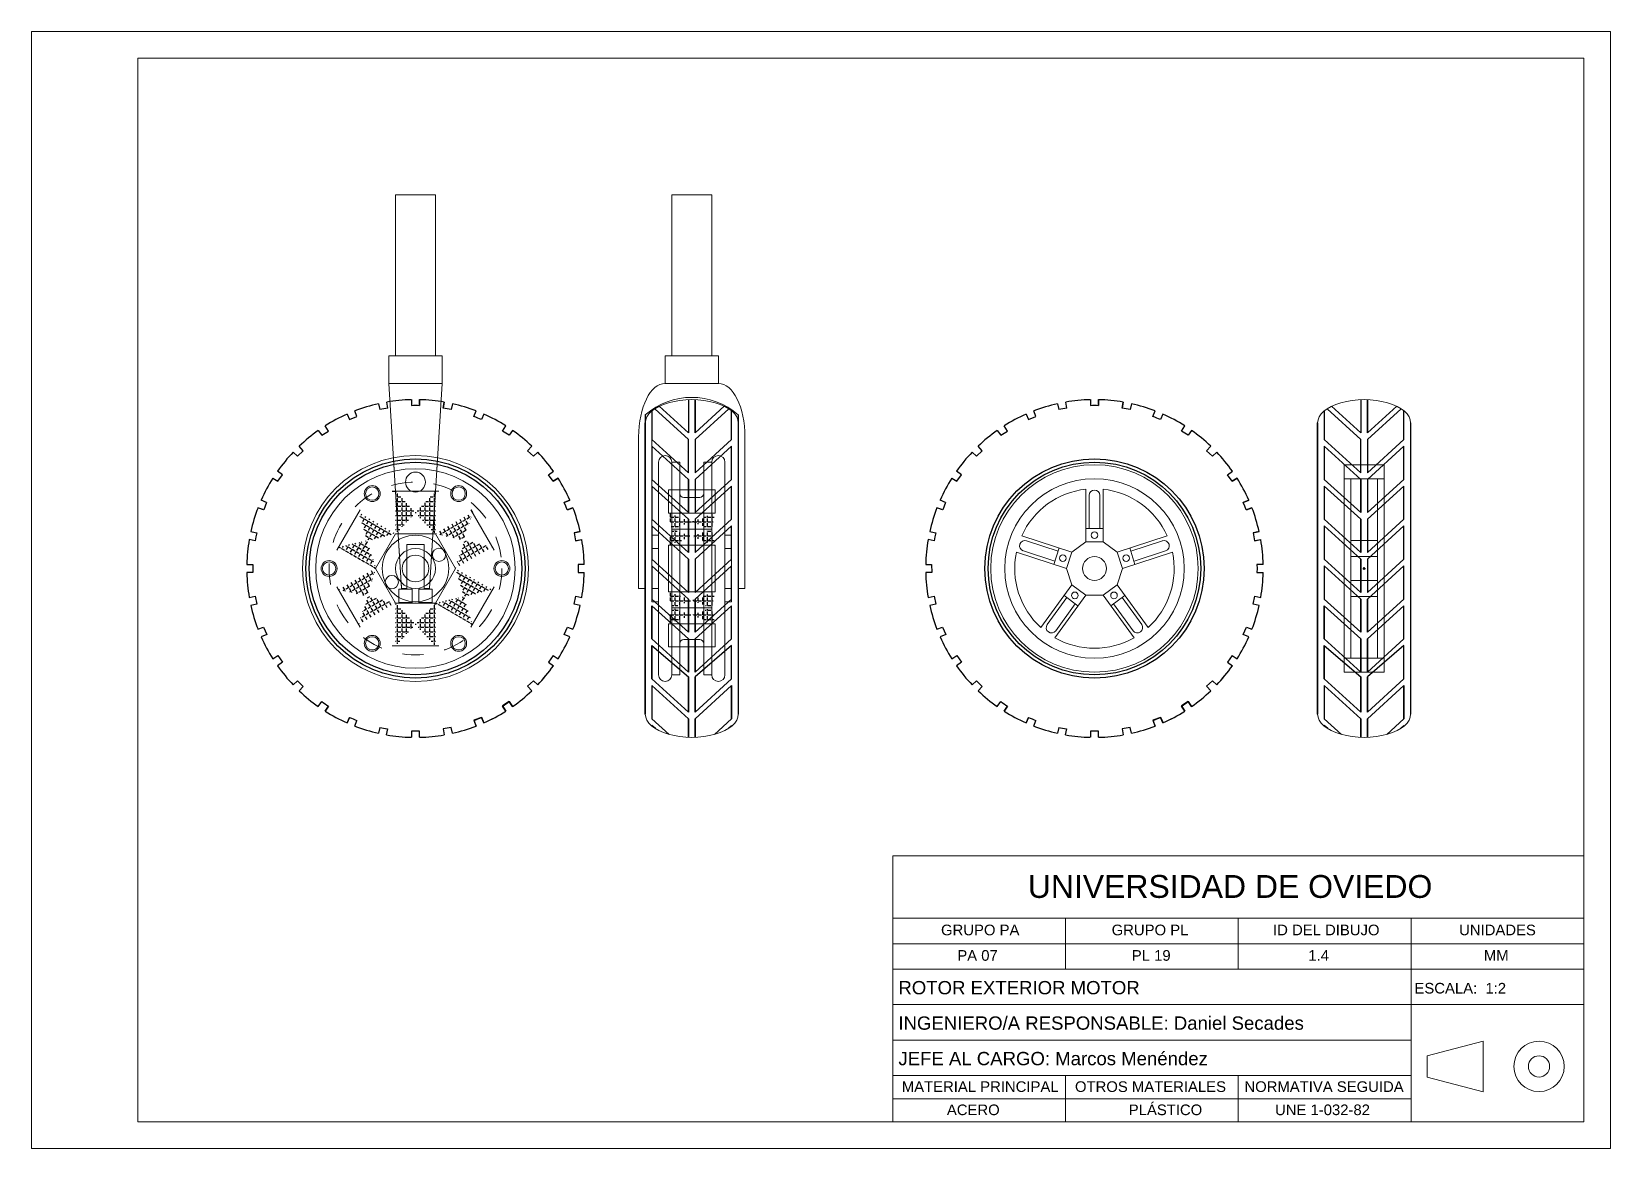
# Paper-space layout 'Presentación1' of a CAD drawing. Header units: millimetres. Extents: x -20 to 277, y -8 to 202.
# The model-space entities are those that its viewports show. They can reach past a viewport. Long polylines and large blocks are cut down to what shows.
import ezdxf

# ---------------------------------------------------------------- set-up
doc = ezdxf.new("R2010")
doc.units = ezdxf.units.MM
doc.header["$PDMODE"] = 34
doc.header["$PDSIZE"] = 1
doc.linetypes.add('JIS_02_1.0', pattern=[2, 1, -1])
doc.layers.add('01_Contornos', color=7, linetype='Continuous', lineweight=20)
doc.layers.add('04_Cotas', color=3, linetype='Continuous', lineweight=18)
doc.layers.add('auxiliar', color=254, linetype='Continuous')
doc.layers.get('04_Cotas').off()
doc.styles.get("Standard").update_dxf_attribs({"font": 'arial.ttf'})
pattern_1 = [(0, (476.4316, 575.0365), (0, 3.4925), [2.54, -0.9525]), (90, (476.4316, 575.0365), (-3.4925, 2e-16), [2.54, -0.9525])]

# ---------------------------------------------------------------- blocks, each defined once
blk = doc.blocks.new('UNE A4')
for p, q in [((-297, 210), (-297, 0)), ((0, 210), (-297, 210)), ((0, 0), (0, 210)), ((-277, 205), (-277, 5)), ((-5, 205), (-277, 205)), ((-5, 5), (-5, 205)), ((-135, 55), (-5, 55)), ((-135, 43.27), (-135, 55)), ((-5, 43.27), (-135, 43.27)), ((-135, 43.27), (-135, 5)), ((-102.5, 43.27), (-102.5, 33.7)), ((-70, 43.27), (-70, 33.7)), ((-37.5, 43.27), (-37.5, 33.7)), ((-135, 38.49), (-5, 38.49)), ((-5, 33.7), (-135, 33.7)), ((-37.5, 33.7), (-37.5, 25)), ((-135, 27.04), (-37.5, 27.04)), ((-37.5, 27.04), (-5, 27.04)), ((-37.5, 25), (-37.5, 5)), ((-135, 20.37), (-37.5, 20.37)), ((-34.45, 17.42), (-23.94, 20.16)), ((-23.94, 10.67), (-23.94, 20.16)), ((-34.45, 13.41), (-34.45, 17.42)), ((-135, 13.7), (-37.5, 13.7)), ((-102.5, 5), (-102.5, 13.7)), ((-70, 13.7), (-70, 5)), ((-34.45, 13.41), (-23.94, 10.67)), ((-135, 9.35), (-37.5, 9.35)), ((-277, 5), (-5, 5)), ((-297, 0), (0, 0))]:
    blk.add_line(p, q)
for radius in [4.74, 2]:
    blk.add_circle((-13.43, 15.42), radius)
for s, height, p in [('UNIVERSIDAD DE OVIEDO', 4.3, (-109.59, 47.11)), ('ESCALA:  1:2', 2, (-36.86, 29.13))]:
    blk.add_text(s, height=height).set_placement(p)
at = {"attachment_point": 1}
for s, insert, char_height, width in [('GRUPO PA', (-125.92, 42.08), 2, 17.7255), ('GRUPO PL', (-93.82, 42.08), 2, 17.7255), ('ID DEL DIBUJO', (-63.46, 42.08), 2, 20.514), ('UNIDADES', (-28.46, 42.08), 2, 17.7255), ('PA 07', (-122.86, 37.29), 2, 17.7255), ('PL 19', (-90.03, 37.29), 2, 17.7255), ('1.4', (-56.83, 37.29), 2, 17.7255), ('MM', (-23.8, 37.29), 2, 17.7255), ('JEFE AL CARGO: Marcos Menéndez', (-133.94, 18.15), 2.5, 58.2066), ('MATERIAL PRINCIPAL', (-133.3, 12.62), 2, 34.6934), ('OTROS MATERIALES', (-100.72, 12.62), 2, 29.8704), ('NORMATIVA SEGUIDA', (-68.85, 12.62), 2, 29.8704), ('ACERO', (-124.82, 8.26), 2, 17.7255), ('PLÁSTICO', (-90.6, 8.26), 2, 17.7255), ('UNE 1-032-82', (-63.09, 8.26), 2, 24.1221)]:
    blk.add_mtext(s, dxfattribs=dict(at, insert=insert, char_height=char_height, width=width))
at = {"char_height": 2.5, "attachment_point": 1}
for s, insert in [('ROTOR EXTERIOR MOTOR', (-133.94, 31.48)), ('INGENIERO/A RESPONSABLE: Daniel Secades', (-133.94, 24.82))]:
    blk.add_mtext(s, dxfattribs=dict(at, insert=insert))

msp = doc.modelspace()

# ---------------------------------------------------------------- hatches: boundary and pattern name
at = {"layer": 'auxiliar'}
h = msp.add_hatch(dxfattribs=at)
h.set_pattern_fill('ANGLE', color=256, scale=0.5)
h.set_pattern_definition([(0, (270.981, 436.655), (0, 3.4925), [2.54, -0.9525]), (90, (270.981, 436.655), (-3.4925, 2e-16), [2.54, -0.9525])])
edge = h.paths.add_edge_path()
edge.add_line((315, 723.8), (315, 691.7))
edge.add_line((345, 723.8), (345, 691.7))
h = msp.add_hatch(dxfattribs=at)
h.set_pattern_fill('ANGLE', color=256, scale=0.5, angle=240)
h.set_pattern_definition([(240, (198.1694, 478.6927), (3.024594, -1.74625), [2.54, -0.9525]), (330, (198.1694, 478.6927), (1.74625, 3.024594), [2.54, -0.9525])])
edge = h.paths.add_edge_path()
edge.add_line((287.2, 707.8), (315, 691.7))
edge.add_line((272.2, 681.8), (300, 665.7))
h = msp.add_hatch(dxfattribs=at)
h.set_pattern_fill('ANGLE', color=256, scale=0.5, angle=120)
h.set_pattern_definition([(120, (270.981, 436.655), (-3.024594, -1.74625), [2.54, -0.9525]), (210, (270.981, 436.655), (1.74625, -3.024594), [2.54, -0.9525])])
edge = h.paths.add_edge_path()
edge.add_line((372.8, 707.8), (345, 691.7))
edge.add_line((387.8, 681.8), (360, 665.7))
h = msp.add_hatch(dxfattribs=at)
h.set_pattern_fill('ANGLE', color=256, scale=0.5)
h.set_pattern_definition(pattern_1)
edge = h.paths.add_edge_path()
edge.add_line((520.4, 707.3), (522.9, 695.3))
edge.add_line((555.4, 707.3), (552.9, 695.3))
h = msp.add_hatch(dxfattribs=at)
h.set_pattern_fill('ANGLE', color=256, scale=0.5)
h.set_pattern_definition(pattern_1)
edge = h.paths.add_edge_path()
edge.add_line((522.9, 695.3), (520.4, 683.2))
edge.add_line((552.9, 695.3), (555.4, 683.2))
h = msp.add_hatch(dxfattribs=at)
h.set_pattern_fill('ANGLE', color=256, scale=0.5, angle=120)
h.set_pattern_definition([(120, (198.1694, 394.6172), (-3.024594, -1.74625), [2.54, -0.9525]), (210, (198.1694, 394.6172), (1.74625, -3.024594), [2.54, -0.9525])])
edge = h.paths.add_edge_path()
edge.add_line((300, 665.7), (272.2, 649.7))
edge.add_line((315, 639.7), (287.2, 623.7))
h = msp.add_hatch(dxfattribs=at)
h.set_pattern_fill('ANGLE', color=256, scale=0.5, angle=240)
h.set_pattern_definition([(240, (270.981, 436.655), (3.024594, -1.74625), [2.54, -0.9525]), (330, (270.981, 436.655), (1.74625, 3.024594), [2.54, -0.9525])])
edge = h.paths.add_edge_path()
edge.add_line((360, 665.7), (387.8, 649.7))
edge.add_line((345, 639.7), (372.8, 623.7))
h = msp.add_hatch(dxfattribs=at)
h.set_pattern_fill('ANGLE', color=256, scale=0.5)
h.set_pattern_definition(pattern_1)
edge = h.paths.add_edge_path()
edge.add_line((520.4, 648.2), (522.9, 636.2))
edge.add_line((555.4, 648.2), (552.9, 636.2))
h = msp.add_hatch(dxfattribs=at)
h.set_pattern_fill('ANGLE', color=256, scale=0.5)
h.set_pattern_definition([(0, (270.981, 352.5794), (0, 3.4925), [2.54, -0.9525]), (90, (270.981, 352.5794), (-3.4925, 2e-16), [2.54, -0.9525])])
edge = h.paths.add_edge_path()
edge.add_line((315, 639.7), (315, 607.6))
edge.add_line((345, 639.7), (345, 607.6))
h = msp.add_hatch(dxfattribs=at)
h.set_pattern_fill('ANGLE', color=256, scale=0.5)
h.set_pattern_definition(pattern_1)
edge = h.paths.add_edge_path()
edge.add_line((522.9, 636.2), (520.4, 624.2))
edge.add_line((552.9, 636.2), (555.4, 624.2))

# ---------------------------------------------------------------- linework, layer by layer
for p, q in [((286, 779.9), (284.3, 784.2)), ((302.2, 789.6), (303.2, 785.2)), ((309.1, 786.4), (308.4, 790.9)), ((326.9, 792.7), (327, 788.2)), ((333, 788.2), (333.1, 792.7)), ((333, 788.2), (333.1, 792.7)), ((333.1, 792.7), (333, 788.2)), ((350.9, 786.4), (351.7, 790.9)), ((351.7, 790.9), (350.9, 786.4)), ((350.9, 786.4), (351.7, 790.9)), ((357.8, 789.6), (356.8, 785.2)), ((374, 780), (375.6, 784.2)), ((507.9, 784.2), (507.9, 762.7)), ((507.9, 784.2), (507.9, 762.7)), ((535.4, 762.7), (510.1, 785.8)), ((535.4, 767.7), (513.4, 787.7)), ((535.4, 792.7), (535.4, 767.7)), ((540.4, 767.7), (540.4, 792.7)), ((540.4, 792.7), (540.4, 767.7)), ((540.4, 767.7), (562.4, 787.7)), ((565.8, 785.8), (540.4, 762.7)), ((567.9, 762.7), (567.9, 784.2)), ((796.9, 779.9), (795.2, 784.2)), ((813.1, 789.6), (814.1, 785.2)), ((820, 786.4), (819.3, 790.9)), ((837.8, 792.7), (837.9, 788.2)), ((843.9, 788.2), (844, 792.7)), ((843.9, 788.2), (844, 792.7)), ((844, 792.7), (843.9, 788.2)), ((861.8, 786.4), (862.6, 790.9)), ((862.6, 790.9), (861.8, 786.4)), ((861.8, 786.4), (862.6, 790.9)), ((868.7, 789.6), (867.7, 785.2)), ((884.9, 780), (886.5, 784.2)), ((1013.8, 784.2), (1013.8, 762.7)), ((1013.8, 784.2), (1013.8, 762.7)), ((1041.3, 762.7), (1016, 785.8)), ((1041.3, 767.7), (1019.3, 787.7)), ((1041.3, 792.7), (1041.3, 767.7)), ((1046.3, 767.7), (1046.3, 792.7)), ((1046.3, 792.7), (1046.3, 767.7)), ((1046.3, 767.7), (1068.3, 787.7)), ((1071.7, 785.8), (1046.3, 762.7)), ((1073.8, 762.7), (1073.8, 784.2)), ((264.5, 769.1), (262, 773)), ((278.5, 781.8), (280.3, 777.7)), ((280.3, 777.7), (286, 779.9)), ((381.5, 781.8), (379.6, 777.7)), ((395.4, 769.1), (397.9, 773)), ((502.9, 781.3), (502.9, 556.2)), ((502.9, 556.2), (502.9, 775.2)), ((572.9, 781.3), (572.9, 556.2)), ((775.4, 769.1), (773, 773)), ((789.4, 781.8), (791.3, 777.7)), ((791.3, 777.7), (796.9, 779.9)), ((892.4, 781.8), (890.5, 777.7)), ((906.4, 769.1), (908.8, 773)), ((1008.8, 556.2), (1008.8, 775.2)), ((1008.8, 775.2), (1008.8, 556.2)), ((1078.8, 775.2), (1078.8, 556.2)), ((256.9, 769.6), (259.5, 765.9)), ((259.5, 765.9), (264.5, 769.1)), ((400.5, 765.9), (395.4, 769.1)), ((403.1, 769.6), (400.5, 765.9)), ((507.9, 762.7), (535.4, 737.7)), ((535.4, 737.7), (535.4, 762.7)), ((540.4, 762.7), (540.4, 737.7)), ((540.4, 762.7), (540.4, 737.7)), ((540.4, 737.7), (567.9, 762.7)), ((767.8, 769.6), (770.4, 765.9)), ((770.4, 765.9), (775.4, 769.1)), ((911.4, 765.9), (906.4, 769.1)), ((914, 769.6), (911.4, 765.9)), ((1013.8, 762.7), (1041.3, 737.7)), ((1041.3, 737.7), (1041.3, 762.7)), ((1046.3, 762.7), (1046.3, 737.7)), ((1046.3, 762.7), (1046.3, 737.7)), ((1046.3, 737.7), (1073.8, 762.7)), ((238, 753.3), (241.3, 750.2)), ((241.3, 750.2), (245.6, 754.3)), ((245.6, 754.3), (242.4, 757.7)), ((414.4, 754.3), (417.6, 757.7)), ((418.7, 750.2), (414.4, 754.3)), ((422, 753.3), (418.7, 750.2)), ((507.9, 757.7), (507.9, 732.7)), ((535.4, 732.7), (507.9, 757.7)), ((507.9, 757.7), (507.9, 732.7)), ((567.9, 757.7), (540.4, 732.7)), ((567.9, 732.7), (567.9, 757.7)), ((748.9, 753.3), (752.2, 750.2)), ((752.2, 750.2), (756.5, 754.3)), ((756.5, 754.3), (753.3, 757.7)), ((925.3, 754.3), (928.5, 757.7)), ((929.6, 750.2), (925.3, 754.3)), ((932.9, 753.3), (929.6, 750.2)), ((1013.8, 757.7), (1013.8, 732.7)), ((1041.3, 732.7), (1013.8, 757.7)), ((1013.8, 757.7), (1013.8, 732.7)), ((1073.8, 757.7), (1046.3, 732.7)), ((1073.8, 732.7), (1073.8, 757.7)), ((230, 736.2), (226.2, 738.8)), ((430, 736.2), (433.8, 738.8)), ((740.9, 736.2), (737.1, 738.8)), ((940.9, 736.2), (944.7, 738.8)), ((222.7, 733.7), (226.5, 731.3)), ((226.5, 731.3), (230, 736.2)), ((433.5, 731.3), (430, 736.2)), ((433.5, 731.3), (437.3, 733.7)), ((437.3, 733.7), (433.5, 731.3)), ((507.9, 732.7), (535.4, 707.7)), ((507.9, 727.7), (507.9, 702.7)), ((535.4, 702.7), (507.9, 727.7)), ((507.9, 727.7), (507.9, 702.7)), ((535.4, 732.7), (535.4, 707.7)), ((535.4, 707.7), (535.4, 732.7)), ((540.4, 732.7), (540.4, 707.7)), ((540.4, 732.7), (540.4, 707.7)), ((540.4, 707.7), (567.9, 732.7)), ((567.9, 727.7), (540.4, 702.7)), ((567.9, 702.7), (567.9, 727.7)), ((733.6, 733.7), (737.4, 731.3)), ((737.4, 731.3), (740.9, 736.2)), ((944.4, 731.3), (940.9, 736.2)), ((944.4, 731.3), (948.2, 733.7)), ((948.2, 733.7), (944.4, 731.3)), ((1013.8, 732.7), (1041.3, 707.7)), ((1013.8, 727.7), (1013.8, 702.7)), ((1041.3, 702.7), (1013.8, 727.7)), ((1013.8, 727.7), (1013.8, 702.7)), ((1041.3, 732.7), (1041.3, 707.7)), ((1041.3, 707.7), (1041.3, 732.7)), ((1046.3, 732.7), (1046.3, 707.7)), ((1046.3, 732.7), (1046.3, 707.7)), ((1046.3, 707.7), (1073.8, 732.7)), ((1073.8, 727.7), (1046.3, 702.7)), ((1073.8, 702.7), (1073.8, 727.7)), ((218, 715.4), (213.9, 717.2)), ((218, 715.4), (215.8, 709.8)), ((441.8, 715.3), (446.1, 717.2)), ((443.1, 712.6), (441.8, 715.3)), ((446.1, 717.2), (442, 715.4)), ((728.9, 715.4), (724.8, 717.2)), ((728.9, 715.4), (726.7, 709.8)), ((952.8, 715.3), (957, 717.2)), ((954, 712.6), (952.8, 715.3)), ((957, 717.2), (952.9, 715.4)), ((215.8, 709.8), (211.5, 711.4)), ((215.7, 709.8), (211.5, 711.4)), ((444.1, 709.8), (443.1, 712.6)), ((448.5, 711.4), (444.1, 709.8)), ((444.3, 709.8), (448.5, 711.4)), ((507.9, 702.7), (535.4, 677.7)), ((535.4, 702.7), (535.4, 677.7)), ((535.4, 677.7), (535.4, 702.7)), ((540.4, 702.7), (540.4, 677.7)), ((540.4, 702.7), (540.4, 677.7)), ((540.4, 677.7), (567.9, 702.7)), ((726.7, 709.8), (722.4, 711.4)), ((726.6, 709.8), (722.4, 711.4)), ((955.1, 709.8), (954, 712.6)), ((959.4, 711.4), (955.1, 709.8)), ((955.2, 709.8), (959.4, 711.4)), ((1013.8, 702.7), (1041.3, 677.7)), ((1041.3, 702.7), (1041.3, 677.7)), ((1041.3, 677.7), (1041.3, 702.7)), ((1046.3, 702.7), (1046.3, 677.7)), ((1046.3, 702.7), (1046.3, 677.7)), ((1046.3, 677.7), (1073.8, 702.7)), ((206.1, 693.5), (210.5, 692.6)), ((206.1, 693.5), (210.6, 692.5)), ((210, 689.6), (209.4, 686.6)), ((210.6, 692.5), (210, 689.6)), ((453.9, 693.5), (449.4, 692.5)), ((449.4, 692.5), (450, 689.6)), ((449.5, 692.6), (453.9, 693.5)), ((450, 689.6), (450.5, 686.6)), ((507.9, 697.7), (507.9, 672.7)), ((535.4, 672.7), (507.9, 697.7)), ((507.9, 697.7), (507.9, 672.7)), ((567.9, 697.7), (540.4, 672.7)), ((567.9, 672.7), (567.9, 697.7)), ((717, 693.5), (721.4, 692.6)), ((717, 693.5), (721.5, 692.5)), ((720.9, 689.6), (720.3, 686.6)), ((721.5, 692.5), (720.9, 689.6)), ((964.8, 693.5), (960.3, 692.5)), ((960.3, 692.5), (960.9, 689.6)), ((960.4, 692.6), (964.8, 693.5)), ((960.9, 689.6), (961.4, 686.6)), ((1013.8, 697.7), (1013.8, 672.7)), ((1041.3, 672.7), (1013.8, 697.7)), ((1013.8, 697.7), (1013.8, 672.7)), ((1073.8, 697.7), (1046.3, 672.7)), ((1073.8, 672.7), (1073.8, 697.7)), ((209.4, 686.6), (204.9, 687.4)), ((450.5, 686.6), (455.1, 687.4)), ((450.7, 686.7), (455.1, 687.4)), ((720.3, 686.6), (715.8, 687.4)), ((961.4, 686.6), (966, 687.4)), ((961.6, 686.7), (966, 687.4)), ((203, 668.8), (207.5, 668.7)), ((207.5, 668.7), (207.7, 662.7)), ((457, 668.8), (452.3, 668.7)), ((452.3, 668.7), (452.4, 665.7)), ((452.4, 665.7), (452.3, 662.7)), ((457, 668.8), (452.5, 668.7)), ((507.9, 672.7), (535.4, 647.7)), ((507.9, 667.7), (507.9, 642.7)), ((535.4, 642.7), (507.9, 667.7)), ((507.9, 667.7), (507.9, 642.7)), ((535.4, 672.7), (535.4, 647.7)), ((535.4, 647.7), (535.4, 672.7)), ((540.4, 672.7), (540.4, 647.7)), ((540.4, 672.7), (540.4, 647.7)), ((540.4, 647.7), (567.9, 672.7)), ((567.9, 667.7), (540.4, 642.7)), ((567.9, 642.7), (567.9, 667.7)), ((713.9, 668.8), (718.4, 668.7)), ((718.4, 668.7), (718.6, 662.7)), ((967.9, 668.8), (963.2, 668.7)), ((963.2, 668.7), (963.3, 665.7)), ((963.3, 665.7), (963.2, 662.7)), ((967.9, 668.8), (963.4, 668.7)), ((1013.8, 672.7), (1041.3, 647.7)), ((1013.8, 667.7), (1013.8, 642.7)), ((1041.3, 642.7), (1013.8, 667.7)), ((1013.8, 667.7), (1013.8, 642.7)), ((1041.3, 672.7), (1041.3, 647.7)), ((1041.3, 647.7), (1041.3, 672.7)), ((1046.3, 672.7), (1046.3, 647.7)), ((1046.3, 672.7), (1046.3, 647.7)), ((1046.3, 647.7), (1073.8, 672.7)), ((1073.8, 667.7), (1046.3, 642.7)), ((1073.8, 642.7), (1073.8, 667.7)), ((207.7, 662.7), (203, 662.6)), ((452.3, 662.7), (457, 662.6)), ((718.6, 662.7), (713.9, 662.6)), ((963.2, 662.7), (967.9, 662.6)), ((204.9, 644), (209.3, 644.8)), ((209.3, 644.8), (210.6, 638.9)), ((449.4, 638.9), (450.7, 644.8)), ((450.7, 644.8), (455.1, 644)), ((507.9, 642.7), (535.4, 617.7)), ((535.4, 617.7), (535.4, 642.7)), ((535.4, 642.7), (535.4, 617.7)), ((535.4, 617.7), (535.4, 642.7)), ((540.4, 642.7), (540.4, 617.7)), ((540.4, 617.7), (567.9, 642.7)), ((540.4, 642.7), (540.4, 617.7)), ((540.4, 617.7), (540.4, 642.7)), ((715.8, 644), (720.2, 644.8)), ((720.2, 644.8), (721.5, 638.9)), ((960.3, 638.9), (961.6, 644.8)), ((961.6, 644.8), (966, 644)), ((1013.8, 642.7), (1041.3, 617.7)), ((1041.3, 617.7), (1041.3, 642.7)), ((1041.3, 642.7), (1041.3, 617.7)), ((1041.3, 617.7), (1041.3, 642.7)), ((1046.3, 642.7), (1046.3, 617.7)), ((1046.3, 617.7), (1073.8, 642.7)), ((1046.3, 642.7), (1046.3, 617.7)), ((1046.3, 617.7), (1046.3, 642.7)), ((210.6, 638.9), (206.1, 637.9)), ((453.9, 637.9), (449.4, 638.9)), ((507.9, 612.7), (507.9, 637.7)), ((507.9, 637.7), (507.9, 612.7)), ((535.4, 612.7), (507.9, 637.7)), ((507.9, 637.7), (507.9, 637.7)), ((567.9, 637.7), (540.4, 612.7)), ((567.9, 612.7), (567.9, 637.7)), ((567.9, 637.7), (567.9, 637.7)), ((721.5, 638.9), (717, 637.9)), ((964.8, 637.9), (960.3, 638.9)), ((1013.8, 612.7), (1013.8, 637.7)), ((1013.8, 637.7), (1013.8, 612.7)), ((1041.3, 612.7), (1013.8, 637.7)), ((1013.8, 637.7), (1013.8, 637.7)), ((1073.8, 637.7), (1046.3, 612.7)), ((1073.8, 612.7), (1073.8, 637.7)), ((1073.8, 637.7), (1073.8, 637.7)), ((211.5, 620), (215.7, 621.6)), ((215.7, 621.6), (218.1, 616.1)), ((441.8, 616.1), (444.3, 621.6)), ((444.3, 621.6), (448.5, 620)), ((722.4, 620), (726.6, 621.6)), ((726.6, 621.6), (729, 616.1)), ((952.8, 616.1), (955.2, 621.6)), ((955.2, 621.6), (959.4, 620)), ((218.1, 616.1), (213.9, 614.3)), ((446.1, 614.3), (441.8, 616.1)), ((507.9, 612.7), (535.4, 587.7)), ((507.9, 582.7), (507.9, 607.7)), ((507.9, 607.7), (507.9, 582.7)), ((507.9, 607.7), (535.4, 584.1)), ((535.4, 587.7), (535.4, 612.7)), ((535.4, 612.7), (535.4, 587.7)), ((540.4, 587.7), (540.4, 612.7)), ((540.4, 612.7), (540.4, 587.7)), ((540.4, 587.7), (567.9, 612.7)), ((567.9, 607.7), (540.4, 584.1)), ((567.9, 582.7), (567.9, 607.7)), ((729, 616.1), (724.8, 614.3)), ((957, 614.3), (952.8, 616.1)), ((1013.8, 612.7), (1041.3, 587.7)), ((1013.8, 582.7), (1013.8, 607.7)), ((1013.8, 607.7), (1013.8, 582.7)), ((1013.8, 607.7), (1041.3, 584.1)), ((1041.3, 587.7), (1041.3, 612.7)), ((1041.3, 612.7), (1041.3, 587.7)), ((1046.3, 587.7), (1046.3, 612.7)), ((1046.3, 612.7), (1046.3, 587.7)), ((1046.3, 587.7), (1073.8, 612.7)), ((1073.8, 607.7), (1046.3, 584.1)), ((1073.8, 582.7), (1073.8, 607.7)), ((222.7, 597.8), (226.5, 600.2)), ((230, 595.3), (226.2, 592.6)), ((226.5, 600.2), (230, 595.3)), ((433.5, 600.2), (430, 595.3)), ((430, 595.3), (433.8, 592.6)), ((433.5, 600.2), (437.3, 597.8)), ((733.6, 597.8), (737.4, 600.2)), ((740.9, 595.3), (737.1, 592.6)), ((737.4, 600.2), (740.9, 595.3)), ((944.4, 600.2), (940.9, 595.3)), ((940.9, 595.3), (944.7, 592.6)), ((944.4, 600.2), (948.2, 597.8)), ((507.9, 582.7), (535.4, 557.7)), ((535.4, 582.7), (535.4, 584.1)), ((535.4, 584.1), (535.4, 557.7)), ((535.4, 557.7), (535.4, 584.1)), ((535.4, 584.1), (535.4, 580.5)), ((535.4, 557.7), (535.4, 582.7)), ((540.4, 584.1), (540.4, 557.7)), ((540.4, 584.1), (540.4, 557.7)), ((540.4, 582.7), (540.4, 584.1)), ((540.4, 584.1), (540.4, 580.5)), ((540.4, 557.7), (567.9, 582.7)), ((540.4, 557.7), (540.4, 582.7)), ((1013.8, 582.7), (1041.3, 557.7)), ((1041.3, 582.7), (1041.3, 584.1)), ((1041.3, 584.1), (1041.3, 557.7)), ((1041.3, 557.7), (1041.3, 584.1)), ((1041.3, 584.1), (1041.3, 580.5)), ((1041.3, 557.7), (1041.3, 582.7)), ((1046.3, 584.1), (1046.3, 557.7)), ((1046.3, 584.1), (1046.3, 557.7)), ((1046.3, 582.7), (1046.3, 584.1)), ((1046.3, 584.1), (1046.3, 580.5)), ((1046.3, 557.7), (1073.8, 582.7)), ((1046.3, 557.7), (1046.3, 582.7)), ((238, 578.1), (241.3, 581.2)), ((245.6, 576.9), (242.5, 573.7)), ((418.7, 581.3), (414.4, 577.1)), ((414.4, 577.1), (417.6, 573.7)), ((414.4, 577.1), (417.6, 573.7)), ((417.6, 573.7), (414.5, 577)), ((414.5, 577), (417.6, 573.7)), ((418.7, 581.3), (418.7, 581.3)), ((418.7, 581.3), (422, 578.1)), ((422, 578.1), (418.7, 581.3)), ((507.9, 577.7), (507.9, 552.7)), ((507.9, 577.7), (535.4, 552.7)), ((507.9, 577.7), (507.9, 552.7)), ((507.9, 577.7), (507.9, 552.7)), ((567.9, 577.7), (540.4, 552.7)), ((567.9, 552.7), (567.9, 577.7)), ((567.9, 577.7), (567.9, 552.7)), ((748.9, 578.1), (752.2, 581.2)), ((756.5, 576.9), (753.4, 573.7)), ((929.6, 581.3), (925.3, 577.1)), ((925.3, 577.1), (928.5, 573.7)), ((925.3, 577.1), (928.5, 573.7)), ((928.5, 573.7), (925.4, 577)), ((925.4, 577), (928.5, 573.7)), ((929.6, 581.3), (929.6, 581.3)), ((929.6, 581.3), (932.9, 578.1)), ((932.9, 578.1), (929.6, 581.3)), ((1013.8, 577.7), (1013.8, 552.7)), ((1013.8, 577.7), (1041.3, 552.7)), ((1013.8, 577.7), (1013.8, 552.7)), ((1013.8, 577.7), (1013.8, 552.7)), ((1073.8, 577.7), (1046.3, 552.7)), ((1073.8, 552.7), (1073.8, 577.7)), ((1073.8, 577.7), (1073.8, 552.7)), ((256.9, 561.9), (259.5, 565.6)), ((264.5, 562.2), (262, 558.4)), ((264.5, 562.2), (262, 558.4)), ((262, 558.4), (264.5, 562.2)), ((400.5, 565.6), (395.5, 562.4)), ((395.5, 562.4), (397.9, 558.4)), ((397.9, 558.4), (395.5, 562.2)), ((400.5, 565.6), (403.1, 561.9)), ((400.5, 565.6), (403.1, 561.9)), ((403.1, 561.9), (400.5, 565.6)), ((403.1, 561.9), (400.5, 565.6)), ((767.8, 561.9), (770.4, 565.6)), ((775.4, 562.2), (773, 558.4)), ((775.4, 562.2), (773, 558.4)), ((773, 558.4), (775.4, 562.2)), ((911.4, 565.6), (906.4, 562.4)), ((906.4, 562.4), (908.8, 558.4)), ((908.8, 558.4), (906.4, 562.2)), ((911.4, 565.6), (914, 561.9)), ((911.4, 565.6), (914, 561.9)), ((914, 561.9), (911.4, 565.6)), ((914, 561.9), (911.4, 565.6)), ((280.4, 553.7), (278.5, 549.6)), ((278.5, 549.6), (280.4, 553.7)), ((280.4, 553.7), (278.5, 549.6)), ((284.3, 547.2), (285.9, 551.4)), ((379.6, 553.7), (374, 551.6)), ((374, 551.6), (375.7, 547.2)), ((375.7, 547.2), (374.1, 551.4)), ((381.5, 549.6), (379.6, 553.7)), ((379.7, 553.8), (381.5, 549.7)), ((520.9, 540.9), (507.9, 552.7)), ((510.6, 545.3), (507.9, 547.7)), ((507.9, 547.7), (507.9, 547.2)), ((507.9, 547.2), (507.9, 547.7)), ((535.4, 552.7), (535.4, 538.8)), ((535.4, 552.7), (535.4, 538.8)), ((535.4, 552.7), (535.4, 538.8)), ((535.4, 538.8), (535.4, 552.7)), ((540.4, 552.7), (540.4, 538.8)), ((540.4, 552.7), (540.4, 538.8)), ((540.4, 552.7), (540.4, 538.8)), ((540.4, 538.8), (540.4, 552.7)), ((555, 540.9), (567.9, 552.7)), ((565.3, 545.3), (567.9, 547.7)), ((567.9, 547.7), (567.9, 547.2)), ((791.3, 553.7), (789.4, 549.6)), ((789.4, 549.6), (791.3, 553.7)), ((791.3, 553.7), (789.4, 549.6)), ((795.2, 547.2), (796.8, 551.4)), ((890.5, 553.7), (884.9, 551.6)), ((884.9, 551.6), (886.6, 547.2)), ((886.6, 547.2), (885, 551.4)), ((892.4, 549.6), (890.5, 553.7)), ((890.6, 553.8), (892.5, 549.7)), ((1026.8, 540.9), (1013.8, 552.7)), ((1016.5, 545.3), (1013.8, 547.7)), ((1013.8, 547.7), (1013.8, 547.2)), ((1013.8, 547.2), (1013.8, 547.7)), ((1041.3, 552.7), (1041.3, 538.8)), ((1041.3, 552.7), (1041.3, 538.8)), ((1041.3, 552.7), (1041.3, 538.8)), ((1041.3, 538.8), (1041.3, 552.7)), ((1046.3, 552.7), (1046.3, 538.8)), ((1046.3, 552.7), (1046.3, 538.8)), ((1046.3, 552.7), (1046.3, 538.8)), ((1046.3, 538.8), (1046.3, 552.7)), ((1060.9, 540.9), (1073.8, 552.7)), ((1071.2, 545.3), (1073.8, 547.7)), ((1073.8, 547.7), (1073.8, 547.2)), ((303.1, 546.2), (302.1, 541.8)), ((308.3, 540.6), (309.1, 545)), ((327, 543.4), (326.9, 538.8)), ((333, 543.3), (327, 543.4)), ((333.1, 538.8), (333, 543.3)), ((356.8, 546.2), (350.9, 545.2)), ((350.9, 545.2), (351.7, 540.6)), ((357.8, 541.8), (356.8, 546.2)), ((814, 546.2), (813, 541.8)), ((819.2, 540.6), (820, 545)), ((837.9, 543.4), (837.8, 538.8)), ((843.9, 543.3), (837.9, 543.4)), ((844, 538.8), (843.9, 543.3)), ((867.7, 546.2), (861.8, 545.2)), ((861.8, 545.2), (862.6, 540.6)), ((868.7, 541.8), (867.7, 546.2))]:
    msp.add_line(p, q)
for centre, radius in [((330, 665.7), 82.5), ((330, 665.7), 80), ((840.9, 665.7), 82.5), ((840.9, 665.7), 80)]:
    msp.add_circle(centre, radius)
for centre, radius, start, end in [((330, 665.7), 127, 102.6571, 111.0946), ((330, 665.7), 122.5, 99.8028, 102.6571), ((330, 665.7), 127, 91.4071, 99.8028), ((330, 665.7), 122.5, 88.5946, 91.4071), ((330, 665.7), 127, 80.1571, 88.5946), ((330, 665.7), 127, 80.1571, 88.5946), ((330, 665.7), 122.5, 77.3446, 80.1571), ((330, 665.7), 127, 68.9489, 77.3446), ((840.9, 665.7), 127, 102.6571, 111.0946), ((840.9, 665.7), 122.5, 99.8028, 102.6571), ((840.9, 665.7), 127, 91.4071, 99.8028), ((840.9, 665.7), 122.5, 88.5946, 91.4071), ((840.9, 665.7), 127, 80.1571, 88.5946), ((840.9, 665.7), 127, 80.1571, 88.5946), ((840.9, 665.7), 122.5, 77.3446, 80.1571), ((840.9, 665.7), 127, 68.9489, 77.3446), ((330, 665.7), 127, 113.9071, 122.3446), ((330, 665.7), 122.5, 66.0946, 68.9489), ((330, 665.7), 127, 57.6571, 66.0946), ((840.9, 665.7), 127, 113.9071, 122.3446), ((840.9, 665.7), 122.5, 66.0946, 68.9489), ((840.9, 665.7), 127, 57.6571, 66.0946), ((330, 665.7), 127, 125.1571, 133.5946), ((330, 665.7), 127, 46.4071, 54.8446), ((840.9, 665.7), 127, 125.1571, 133.5946), ((840.9, 665.7), 127, 46.4071, 54.8446), ((330, 665.7), 127, 136.4071, 144.8446), ((330, 665.7), 127, 35.1571, 43.5946), ((840.9, 665.7), 127, 136.4071, 144.8446), ((840.9, 665.7), 127, 35.1571, 43.5946), ((330, 665.7), 127, 147.6571, 156.0946), ((330, 665.7), 127, 23.9074, 32.3449), ((330, 665.7), 127, 23.9071, 32.3446), ((840.9, 665.7), 127, 147.6571, 156.0946), ((840.9, 665.7), 127, 23.9074, 32.3449), ((840.9, 665.7), 127, 23.9071, 32.3446), ((330, 665.7), 127, 158.9071, 167.3446), ((330, 665.7), 127, 158.9071, 167.3446), ((330, 665.7), 127, 12.6574, 21.0949), ((330, 665.7), 127, 12.6571, 21.0946), ((840.9, 665.7), 127, 158.9071, 167.3446), ((840.9, 665.7), 127, 158.9071, 167.3446), ((840.9, 665.7), 127, 12.6574, 21.0949), ((840.9, 665.7), 127, 12.6571, 21.0946), ((330, 665.7), 127, 170.1571, 178.5946), ((330, 665.7), 127, 1.4071, 9.8446), ((330, 665.7), 127, 1.4074, 9.8449), ((840.9, 665.7), 127, 170.1571, 178.5946), ((840.9, 665.7), 127, 1.4071, 9.8446), ((840.9, 665.7), 127, 1.4074, 9.8449), ((330, 665.7), 127, 181.4071, 189.8446), ((330, 665.7), 127, 350.1574, 358.5949), ((840.9, 665.7), 127, 181.4071, 189.8446), ((840.9, 665.7), 127, 350.1574, 358.5949), ((330, 665.7), 127, 192.6571, 201.0946), ((330, 665.7), 127, 338.9074, 347.3449), ((840.9, 665.7), 127, 192.6571, 201.0946), ((840.9, 665.7), 127, 338.9074, 347.3449), ((330, 665.7), 127, 203.9071, 212.3446), ((330, 665.7), 127, 327.6574, 336.0949), ((840.9, 665.7), 127, 203.9071, 212.3446), ((840.9, 665.7), 127, 327.6574, 336.0949), ((330, 665.7), 127, 215.1571, 223.5946), ((330, 665.7), 127, 316.4071, 324.8446), ((330, 665.7), 127, 316.4074, 324.8031), ((840.9, 665.7), 127, 215.1571, 223.5946), ((840.9, 665.7), 127, 316.4071, 324.8446), ((840.9, 665.7), 127, 316.4074, 324.8031), ((330, 665.7), 122.5, 223.5946, 226.4489), ((330, 665.7), 127, 226.4489, 234.8446), ((330, 665.7), 127, 305.1574, 313.5949), ((330, 665.7), 127, 305.1574, 313.5949), ((330, 665.7), 127, 305.1571, 313.5946), ((840.9, 665.7), 122.5, 223.5946, 226.4489), ((840.9, 665.7), 127, 226.4489, 234.8446), ((840.9, 665.7), 127, 305.1574, 313.5949), ((840.9, 665.7), 127, 305.1574, 313.5949), ((840.9, 665.7), 127, 305.1571, 313.5946), ((330, 665.7), 122.5, 234.8446, 237.6571), ((330, 665.7), 127, 237.6571, 246.0946), ((330, 665.7), 127, 237.6571, 246.0946), ((330, 665.7), 127, 293.9492, 302.3449), ((330, 665.7), 127, 293.9071, 302.3446), ((330, 665.7), 122.5, 302.3449, 305.1574), ((840.9, 665.7), 122.5, 234.8446, 237.6571), ((840.9, 665.7), 127, 237.6571, 246.0946), ((840.9, 665.7), 127, 237.6571, 246.0946), ((840.9, 665.7), 127, 293.9071, 302.3446), ((840.9, 665.7), 127, 293.9492, 302.3449), ((840.9, 665.7), 122.5, 302.3449, 305.1574), ((330, 665.7), 122.5, 246.0946, 248.9071), ((330, 665.7), 127, 248.9071, 257.3028), ((330, 665.7), 127, 282.6574, 291.0949), ((330, 665.7), 127, 282.6571, 291.0946), ((330, 665.7), 122.5, 291.0949, 293.9492), ((840.9, 665.7), 122.5, 246.0946, 248.9071), ((840.9, 665.7), 127, 248.9071, 257.3028), ((840.9, 665.7), 127, 282.6574, 291.0949), ((840.9, 665.7), 127, 282.6571, 291.0946), ((840.9, 665.7), 122.5, 291.0949, 293.9492), ((330, 665.7), 122.5, 257.3028, 260.1571), ((330, 665.7), 127, 260.1571, 268.5946), ((330, 665.7), 127, 271.4071, 279.8446), ((840.9, 665.7), 122.5, 257.3028, 260.1571), ((840.9, 665.7), 127, 260.1571, 268.5946), ((840.9, 665.7), 127, 271.4071, 279.8446)]:
    msp.add_arc(centre, radius, start, end)
msp.add_point((1043.8, 665.7))
at = {"layer": '01_Contornos'}
for p, q in [((315, 825.7), (315, 946.7)), ((315, 946.7), (345, 946.7)), ((345, 825.7), (345, 946.7)), ((552.9, 946.7), (522.9, 946.7)), ((522.9, 946.7), (522.9, 825.7)), ((552.9, 946.7), (552.9, 825.7)), ((310, 825.7), (350, 825.7)), ((310, 804.9), (310, 825.7)), ((310, 804.9), (310, 825.7)), ((310, 825.7), (350, 825.7)), ((350, 804.9), (350, 825.7)), ((350, 804.9), (350, 825.7)), ((517.9, 825.7), (557.9, 825.7)), ((517.9, 825.7), (517.9, 804.9)), ((557.9, 825.7), (557.9, 804.9)), ((310, 804.9), (350, 804.9)), ((319.5, 650.7), (310, 804.9)), ((310, 804.9), (350, 804.9)), ((318.8, 662.7), (310, 804.9)), ((340.5, 650.7), (350, 804.9)), ((341.2, 662.7), (350, 804.9)), ((517.9, 804.9), (557.9, 804.9)), ((497.9, 650.7), (497.9, 764.7)), ((502.9, 650.7), (502.9, 764.7)), ((502.9, 650.7), (502.9, 764.7)), ((507.9, 650.7), (507.9, 764.7)), ((572.9, 650.7), (572.9, 764.7)), ((577.9, 650.7), (577.9, 764.7)), ((512.9, 745.7), (512.9, 585.7)), ((522.9, 745.7), (522.9, 585.7)), ((522.9, 745.7), (528.9, 745.7)), ((528.9, 745.7), (528.9, 722.2)), ((546.9, 722.2), (546.9, 745.7)), ((546.9, 745.7), (552.9, 745.7)), ((552.9, 745.7), (552.9, 585.7)), ((562.9, 745.7), (562.9, 585.7)), ((1028.8, 587.7), (1028.8, 743.7)), ((1028.8, 743.7), (1058.8, 743.7)), ((1058.8, 743.7), (1058.8, 587.7)), ((520.4, 724.8), (520.4, 707.3)), ((555.4, 724.8), (520.4, 724.8)), ((555.4, 724.8), (555.4, 707.3)), ((834.4, 685.7), (834.4, 725.4)), ((847.4, 685.7), (847.4, 725.4)), ((312.5, 723.8), (347.5, 723.8)), ((528.9, 722.2), (528.9, 609.2)), ((531.9, 719.2), (543.9, 719.2)), ((546.9, 609.2), (546.9, 722.2)), ((836.9, 695.7), (836.9, 720.7)), ((844.9, 695.7), (844.9, 720.7)), ((288.4, 709.9), (270.9, 679.6)), ((371.6, 709.9), (389.1, 679.6)), ((520.4, 707.3), (555.4, 707.3)), ((315, 691.7), (300, 665.7)), ((315, 691.7), (345, 691.7)), ((360, 665.7), (345, 691.7)), ((507.9, 690.7), (512.9, 690.7)), ((507.9, 690.7), (507.9, 640.7)), ((522.9, 695.3), (552.9, 695.3)), ((567.9, 690.7), (562.9, 690.7)), ((567.9, 690.7), (567.9, 640.7)), ((823.9, 678.1), (786.2, 690.3)), ((834.4, 695.7), (847.4, 695.7)), ((857.9, 678.1), (895.6, 690.3)), ((323.5, 683.7), (336.5, 683.7)), ((323.5, 683.7), (323.5, 650.7)), ((323.5, 683.7), (336.5, 683.7)), ((323.5, 683.7), (323.5, 669.6)), ((336.5, 683.7), (336.5, 650.7)), ((336.5, 683.7), (336.5, 669.6)), ((507.9, 680.7), (512.9, 680.7)), ((520.4, 648.2), (520.4, 683.2)), ((520.4, 683.2), (555.4, 683.2)), ((555.4, 683.2), (555.4, 648.2)), ((567.9, 680.7), (562.9, 680.7)), ((819.9, 665.7), (782.2, 678)), ((811.1, 671.2), (787.4, 678.9)), ((813.6, 678.8), (789.8, 686.5)), ((810.4, 668.8), (814.4, 681.2)), ((861.9, 665.7), (899.6, 678)), ((867.4, 681.2), (871.4, 668.8)), ((868.2, 678.8), (892, 686.5)), ((870.7, 671.2), (894.4, 678.9)), ((300, 665.7), (315, 639.7)), ((345, 639.7), (360, 665.7)), ((319.5, 650.7), (319.2, 655.9)), ((340.7, 654.4), (340.8, 655.9)), ((270.9, 651.8), (288.4, 621.5)), ((323.5, 650.7), (319.5, 650.7)), ((323.1, 650.7), (319.5, 650.7)), ((336.5, 650.7), (340.5, 650.7)), ((389.1, 651.8), (371.6, 621.5)), ((497.9, 650.7), (502.9, 650.7)), ((507.9, 650.7), (512.9, 650.7)), ((555.4, 648.2), (520.4, 648.2)), ((567.9, 650.7), (562.9, 650.7)), ((572.9, 650.7), (577.9, 650.7)), ((823.9, 653.4), (800.6, 621.3)), ((820, 643.8), (805.3, 623.6)), ((834.4, 645.7), (811.1, 613.6)), ((828.5, 637.6), (818, 645.3)), ((847.4, 645.7), (870.7, 613.6)), ((863.8, 645.3), (853.3, 637.6)), ((857.9, 653.4), (881.2, 621.3)), ((861.8, 643.8), (876.5, 623.6)), ((315, 639.7), (345, 639.7)), ((507.9, 640.7), (512.9, 640.7)), ((522.9, 636.2), (552.9, 636.2)), ((567.9, 640.7), (562.9, 640.7)), ((826.5, 639.1), (811.8, 618.9)), ((855.3, 639.1), (870, 618.9)), ((520.4, 606.7), (520.4, 624.2)), ((520.4, 624.2), (555.4, 624.2)), ((555.4, 624.2), (555.4, 606.7)), ((347.5, 607.6), (312.5, 607.6)), ((555.4, 606.7), (520.4, 606.7)), ((528.9, 609.2), (528.9, 585.7)), ((543.9, 612.2), (531.9, 612.2)), ((546.9, 585.7), (546.9, 609.2)), ((528.9, 585.7), (522.9, 585.7)), ((552.9, 585.7), (546.9, 585.7)), ((1058.8, 587.7), (1028.8, 587.7))]:
    msp.add_line(p, q, dxfattribs=at)
at = {"layer": '01_Contornos', "ltscale": 0.3}
for p, q in [((1058.8, 733.2), (1028.8, 733.2)), ((1033.8, 733.2), (1033.8, 598.2)), ((1053.8, 733.2), (1053.8, 598.2)), ((1053.8, 686.7), (1033.8, 686.7)), ((1053.8, 674.7), (1033.8, 674.7)), ((1033.8, 656.7), (1053.8, 656.7)), ((1053.8, 644.7), (1033.8, 644.7)), ((1058.8, 598.2), (1028.8, 598.2))]:
    msp.add_line(p, q, dxfattribs=at)
at = {"layer": '01_Contornos'}
for points in [[(834.4, 685.7), (823.9, 678.1), (819.9, 665.7), (823.9, 653.4), (834.4, 645.7), (847.4, 645.7), (857.9, 653.4), (861.9, 665.7), (857.9, 678.1), (847.4, 685.7)], [(317.5, 640.2), (317.5, 645.2), (317.5, 650.2), (327.5, 650.2), (327.5, 640.2)], [(332.5, 640.2), (332.5, 650.2), (342.5, 650.2), (342.5, 645.2), (342.5, 640.2)]]:
    msp.add_lwpolyline(points, close=True, dxfattribs=at)
for centre, radius in [((330, 665.7), 85), ((330, 665.7), 75), ((330, 730.7), 7.5), ((840.9, 665.7), 78), ((297.5, 722), 6), ((297.5, 722), 5), ((362.5, 722), 6), ((362.5, 722), 5), ((840.9, 665.7), 67.5), ((330, 665.7), 25), ((840.9, 690.7), 2.5), ((330, 665.7), 15), ((330, 665.7), 15), ((347.7, 676), 5), ((265, 665.7), 6), ((265, 665.7), 5), ((330, 665.7), 10), ((395, 665.7), 6), ((395, 665.7), 5), ((817.1, 673.4), 2.5), ((840.9, 665.7), 9), ((864.7, 673.4), 2.5), ((312.2, 655.5), 5), ((826.2, 645.5), 2.5), ((855.6, 645.5), 2.5), ((297.5, 609.4), 6), ((297.5, 609.4), 5), ((362.5, 609.4), 6), ((362.5, 609.4), 5)]:
    msp.add_circle(centre, radius, dxfattribs=at)
at = {"layer": '01_Contornos', "linetype": 'JIS_02_1.0'}
msp.add_circle((330, 665.7), 65, dxfattribs=at)
at = {"layer": '01_Contornos'}
for centre, radius, start, end in [((537.9, 741.2), 53.2, 48.8869, 131.1131), ((517.9, 745.7), 5, 360, 180), ((557.9, 745.7), 5, 0, 180), ((840.9, 665.7), 60, 96.2177, 155.7823), ((840.9, 720.7), 4, 0, 180), ((840.9, 665.7), 60, 24.2177, 83.7823), ((531.9, 722.2), 3, 180, 270), ((543.9, 722.2), 3, 270, 0), ((840.9, 665.7), 60, 168.2177, 227.7823), ((788.6, 682.7), 4, 72, 252), ((840.9, 665.7), 60, 312.2177, 11.7823), ((893.2, 682.7), 4, 288, 108), ((808.6, 621.2), 4, 144, 324), ((873.2, 621.2), 4, 216, 36), ((531.9, 609.2), 3, 90, 180), ((543.9, 609.2), 3, 0, 90), ((840.9, 665.7), 60, 240.2177, 299.7823), ((517.9, 585.7), 5, 180, 0), ((557.9, 585.7), 5, 180, 0)]:
    msp.add_arc(centre, radius, start, end, dxfattribs=at)
for centre, major_axis, ratio, start_param, end_param in [((517.9, 764.7), (0, 40.2), 0.49773, 0, 1.570796), ((537.9, 775.2), (35, 0), 0.5, 6.283185, 9.424778), ((1043.8, 775.2), (35, 0), 0.5, 6.283185, 9.424778), ((537.9, 556.2), (-35, 0), 0.5, 6.283185, 9.424778), ((1043.8, 556.2), (-35, 0), 0.5, 6.283185, 9.424778)]:
    msp.add_ellipse(centre, major_axis=major_axis, ratio=ratio, start_param=start_param, end_param=end_param, dxfattribs=at)
at = {"layer": '01_Contornos', "extrusion": (0, 0, -1)}
msp.add_ellipse((557.9, 764.7), major_axis=(0, 40.2), ratio=0.49773, start_param=0, end_param=1.570796, dxfattribs=at)
at = {"layer": '01_Contornos'}
msp.add_point((1043.8, 665.7), dxfattribs=at)
at = {"layer": 'auxiliar'}
for p, q in [((312.5, 723.8), (315, 723.8)), ((371.6, 709.9), (372.8, 707.8))]:
    msp.add_line(p, q, dxfattribs=at)

psp = doc.layouts.new('Presentación1')

# ---------------------------------------------------------------- block references
at = {"layer": '01_Contornos'}
psp.add_blockref('UNE A4', (277.02, -7.51), dxfattribs=at)

# ---------------------------------------------------------------- viewports
at = {"layer": '04_Cotas'}
psp.add_viewport(center=(136.02, 97.49), size=(272, 200), view_center_point=(665.13, 649.51), view_height=800, dxfattribs=at)

doc.saveas('drawing.dxf')
